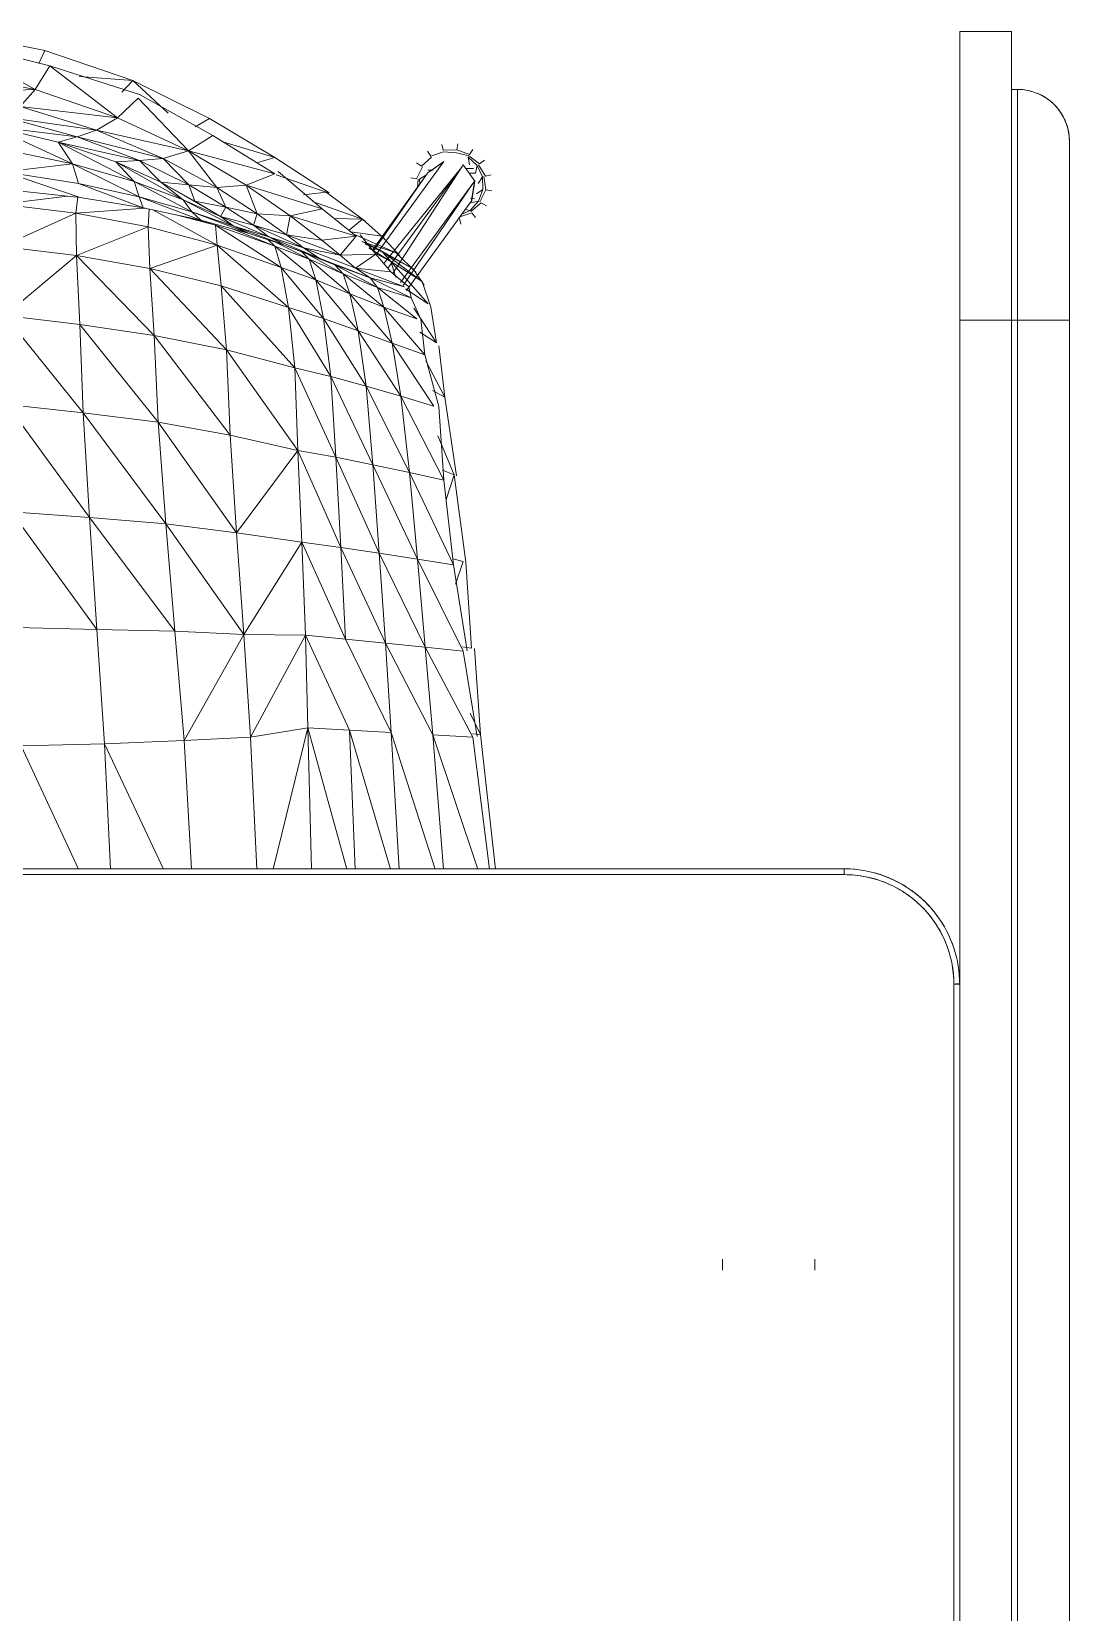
# Model space of a CAD drawing. Header units: millimetres. Extents: x 79795 to 317870, y -36033 to 97293.
# Drawn here: x 187669 to 188029, y 22296 to 22844 of the extents above; entities that cross this region are included whole.
import ezdxf

# ---------------------------------------------------------------- set-up
doc = ezdxf.new("R2010")
doc.units = ezdxf.units.MM
doc.header["$MEASUREMENT"] = 0
doc.layers.get('0').update_dxf_attribs({"linetype": 'CONTINUOUS'})
doc.layers.add('G-IMPT', color=8, linetype='CONTINUOUS', lineweight=9)

# ---------------------------------------------------------------- blocks, each defined once
blk = doc.blocks.new('OLA high stool - Kin high stool_dwg_KIN602 - GLIDES-V368-Level 4')
at = {"layer": 'G-IMPT'}
for p, q in [((-8.185, -7.701), (-8.306, -7.84)), ((-8.185, -7.701), (-8.229, -7.634)), ((-8.01, -7.636), (-8.175, -7.718)), ((-8.004, -7.676), (-8.062, -7.763)), ((-8.01, -7.636), (-8.025, -7.558)), ((-7.893, -7.648), (-8.007, -7.656)), ((-8.004, -7.676), (-7.936, -7.679)), ((-8.322, -7.828), (-8.389, -7.783)), ((-8.322, -7.828), (-8.38, -8.002)), ((-8.133, -7.86), (-8.13, -7.788)), ((-8.13, -7.788), (-8.122, -7.846)), ((-8.488, -8.199), (-8.407, -8.184)), ((-8.4, -7.998), (-8.48, -7.981)), ((-8.4, -7.998), (-8.407, -8.184)), ((-8.407, -8.184), (-8.342, -8.359)), ((-8.38, -8.002), (-8.367, -8.178)), ((-8.325, -8.349), (-8.367, -8.178)), ((-8.342, -8.359), (-8.413, -8.404)), ((-8.325, -8.349), (-8.215, -8.496)), ((-8.308, -8.338), (-8.203, -8.357)), ((-8.308, -8.338), (-8.192, -8.463)), ((-8.153, -8.41), (-8.15, -8.309)), ((-8.087, -8.441), (-8.088, -8.354)), ((-7.738, -8.426), (-7.744, -8.372)), ((-7.705, -8.482), (-7.58, -8.365)), ((-7.705, -8.482), (-7.684, -8.376)), ((-7.705, -8.482), (-7.684, -8.376)), ((-7.684, -8.516), (-7.564, -8.377)), ((-7.58, -8.365), (-7.593, -8.299)), ((-7.58, -8.365), (-7.593, -8.299)), ((-7.58, -8.365), (-7.528, -8.251)), ((-7.547, -8.389), (-7.493, -8.226)), ((-7.547, -8.389), (-7.483, -8.439)), ((-7.47, -8.219), (-7.392, -8.24)), ((-8.215, -8.496), (-8.264, -8.564)), ((-8.203, -8.48), (-8.046, -8.574)), ((-8.192, -8.463), (-8.087, -8.441)), ((-8.192, -8.463), (-8.087, -8.441)), ((-8.192, -8.463), (-8.036, -8.535)), ((-8.046, -8.574), (-8.066, -8.655)), ((-8.041, -8.554), (-7.859, -8.581)), ((-8.036, -8.535), (-7.948, -8.474)), ((-8.036, -8.535), (-7.948, -8.474)), ((-8.036, -8.535), (-7.866, -8.541)), ((-7.866, -8.541), (-7.806, -8.451)), ((-7.866, -8.541), (-7.806, -8.451)), ((-7.866, -8.541), (-7.705, -8.482)), ((-7.859, -8.581), (-7.695, -8.499)), ((-7.859, -8.581), (-7.848, -8.663)), ((-7.684, -8.516), (-7.643, -8.587))]:
    blk.add_line(p, q, dxfattribs=at)
blk = doc.blocks.new('OLA high stool - Kin high stool_dwg_KIN602 - FRAME-1332777-Level 4')
at = {"layer": 'G-IMPT'}
for p, q in [((0, 0.425), (1.269, 1.344)), ((0.191, 0.669), (1.214, 1.401)), ((0.191, 0.669), (1.227, 1.388)), ((1.391, 1.242), (0.082, 0.184)), ((0.082, 0.184), (1.455, 1.188)), ((1.531, 1.122), (0.082, 0.184)), ((0.302, 0.026), (1.651, 1.013)), ((0.302, 0.026), (1.689, 0.978)), ((0.566, 0.068), (1.757, 0.931)), ((0.191, 0.669), (0.155, 0.643)), ((0, 0.425), (0.155, 0.643)), ((0.156, 0.64), (0.031, 0.465)), ((0.082, 0.184), (0.046, 0.158)), ((0.046, 0.158), (0.266, 0)), ((0.266, 0), (0.53, 0.043)), ((0.266, 0), (0.302, 0.026)), ((0.529, 0.044), (0.272, 0.004)), ((0.566, 0.068), (0.53, 0.043))]:
    blk.add_line(p, q, dxfattribs=at)
blk = doc.blocks.new('OLA high stool - Kin high stool_dwg_KIN602 - SHELL-V380-Level 4')
at = {"layer": 'G-IMPT'}
for p, q in [((-9.228, -2.432), (-9.447, -1.28)), ((-9.179, -1.159), (-9.228, -2.432)), ((-9.761, -2.567), (-9.994, -1.391)), ((-9.554, -2.632), (-9.859, -1.407)), ((-9.228, -2.432), (-9.807, -1.398)), ((-8.509, -2.746), (-8.727, -1.831)), ((-8.727, -1.831), (-8.584, -3.006)), ((-8.217, -2.942), (-8.727, -1.831)), ((-8.851, -2.028), (-8.584, -3.006)), ((-8.851, -2.028), (-8.675, -3.27)), ((-8.418, -1.967), (-8.217, -2.942)), ((-8.217, -2.942), (-8.107, -2.015)), ((-7.948, -3.023), (-8.107, -2.015)), ((-7.755, -3.048), (-8.107, -2.015)), ((-7.755, -3.048), (-7.864, -2.026)), ((-7.666, -1.978), (-7.773, -2.877)), ((-7.666, -1.978), (-7.542, -2.989)), ((-7.086, -1.982), (-7.542, -2.989)), ((-7.086, -1.982), (-6.965, -2.996)), ((-6.965, -2.996), (-6.148, -2.021)), ((-6.024, -3.041), (-6.148, -2.021)), ((-4.821, -3.087), (-6.148, -2.021)), ((-3.394, -3.173), (-4.935, -2.053)), ((-4.935, -2.053), (-4.821, -3.087)), ((-1.867, -3.277), (-3.471, -2.11)), ((-3.471, -2.11), (-3.394, -3.173)), ((-8.996, -2.227), (-9.228, -2.432)), ((-8.996, -2.227), (-8.675, -3.27)), ((-8.996, -2.227), (-8.843, -3.556)), ((-1.894, -2.177), (-1.867, -3.277)), ((-0.279, -2.244), (-0.307, -3.381)), ((1.403, -3.026), (-0.279, -2.244)), ((-9.584, -2.486), (-9.761, -2.567)), ((-9.351, -3.765), (-9.761, -2.567)), ((-9.554, -2.632), (-9.228, -2.432)), ((-9.228, -2.432), (-8.843, -3.556)), ((-8.843, -3.556), (-9.554, -2.632)), ((-9.161, -3.857), (-9.554, -2.632)), ((-8.509, -2.746), (-8.584, -3.006)), ((-7.973, -3.786), (-8.509, -2.746)), ((-8.509, -2.746), (-8.242, -3.532)), ((-8.217, -2.942), (-8.509, -2.746)), ((-8.509, -2.746), (-8.261, -3.855)), ((-8.675, -3.27), (-8.584, -3.006)), ((-8.584, -3.006), (-8.261, -3.855)), ((-8.584, -3.006), (-8.288, -4.181)), ((-8.217, -2.942), (-7.948, -3.023)), ((-7.973, -3.786), (-8.217, -2.942)), ((-7.767, -3.85), (-8.217, -2.942)), ((-7.542, -2.989), (-7.766, -3.016)), ((-7.542, -2.989), (-7.611, -3.933)), ((-7.542, -2.989), (-7.356, -3.974)), ((-6.965, -2.996), (-7.542, -2.989)), ((-6.965, -2.996), (-7.356, -3.974)), ((-5.876, -4.055), (-6.965, -2.996)), ((-6.965, -2.996), (-6.789, -3.996)), ((-6.024, -3.041), (-6.965, -2.996)), ((-9.406, -3.035), (-9.351, -3.765)), ((-7.616, -3.908), (-7.948, -3.023)), ((-7.948, -3.023), (-7.767, -3.85)), ((-7.616, -3.908), (-7.755, -3.048)), ((-5.876, -4.055), (-6.024, -3.041)), ((-6.024, -3.041), (-4.821, -3.087)), ((-4.691, -4.11), (-6.024, -3.041)), ((-3.306, -4.215), (-4.821, -3.087)), ((-4.821, -3.087), (-4.691, -4.11)), ((-3.394, -3.173), (-4.821, -3.087)), ((-1.84, -4.34), (-3.394, -3.173)), ((-3.394, -3.173), (-3.306, -4.215)), ((-1.867, -3.277), (-3.394, -3.173)), ((-8.843, -3.556), (-8.675, -3.27)), ((-8.675, -3.27), (-8.288, -4.181)), ((-8.675, -3.27), (-8.392, -4.523)), ((-1.84, -4.34), (-1.867, -3.277)), ((-1.867, -3.277), (-0.307, -3.381)), ((-0.307, -3.381), (-0.351, -4.465)), ((-0.307, -3.381), (1.403, -3.459)), ((1.403, -4.185), (-0.307, -3.381)), ((-9.192, -3.616), (-9.351, -3.765)), ((-9.111, -3.837), (-8.843, -3.556)), ((-8.843, -3.556), (-8.392, -4.523)), ((-8.261, -3.855), (-8.242, -3.532)), ((-8.242, -3.532), (-7.973, -3.786)), ((-7.965, -4.146), (-8.242, -3.532)), ((-7.723, -4.452), (-8.242, -3.532)), ((-9.351, -3.765), (-8.835, -4.811)), ((-9.351, -3.765), (-8.906, -4.247)), ((-9.161, -3.857), (-8.6, -4.857)), ((-8.392, -4.523), (-9.111, -3.837)), ((-8.261, -3.855), (-8.288, -4.181)), ((-8.261, -3.855), (-7.965, -4.146)), ((-8.261, -3.855), (-7.928, -4.528)), ((-7.723, -4.452), (-7.973, -3.786)), ((-7.973, -3.786), (-7.767, -3.85)), ((-7.56, -4.571), (-7.973, -3.786)), ((-7.767, -3.85), (-7.616, -3.908)), ((-7.56, -4.571), (-7.767, -3.85)), ((-7.446, -4.693), (-7.767, -3.85)), ((-7.446, -4.693), (-7.616, -3.908)), ((-7.599, -3.989), (-7.356, -3.974)), ((-7.107, -4.917), (-7.588, -4.04)), ((-7.356, -3.974), (-6.789, -3.996)), ((-7.356, -3.974), (-7.107, -4.917)), ((-6.789, -3.996), (-7.107, -4.917)), ((-6.789, -3.996), (-5.876, -4.055)), ((-6.553, -4.971), (-6.789, -3.996)), ((-5.677, -5.041), (-6.789, -3.996)), ((-5.876, -4.055), (-4.691, -4.11)), ((-4.514, -5.093), (-5.876, -4.055)), ((-5.876, -4.055), (-5.677, -5.041)), ((-8.288, -4.181), (-8.392, -4.523)), ((-8.288, -4.181), (-7.928, -4.528)), ((-8.288, -4.181), (-7.891, -4.911)), ((-7.928, -4.528), (-7.965, -4.146)), ((-7.965, -4.146), (-7.723, -4.452)), ((-7.708, -4.611), (-7.965, -4.146)), ((-7.498, -4.96), (-7.965, -4.146)), ((-4.691, -4.11), (-3.306, -4.215)), ((-3.184, -5.181), (-4.691, -4.11)), ((-4.691, -4.11), (-4.514, -5.093)), ((-3.306, -4.215), (-1.84, -4.34)), ((-3.184, -5.181), (-3.306, -4.215)), ((-1.796, -5.28), (-3.306, -4.215)), ((-8.392, -4.523), (-8.6, -4.857)), ((-8.392, -4.523), (-7.891, -4.911)), ((-8.392, -4.523), (-7.926, -5.311)), ((-8.078, -5.701), (-8.392, -4.523)), ((-7.723, -4.452), (-7.56, -4.571)), ((-7.498, -4.96), (-7.723, -4.452)), ((-7.38, -5.117), (-7.723, -4.452)), ((-7.379, -4.891), (-7.518, -4.358)), ((-1.84, -4.34), (-0.351, -4.465)), ((-1.84, -4.34), (-1.796, -5.28)), ((-0.351, -4.465), (-1.796, -5.28)), ((-0.351, -4.465), (-0.398, -5.372)), ((1.403, -4.564), (-0.351, -4.465)), ((-8.835, -4.811), (-8.72, -4.618)), ((-7.891, -4.911), (-7.928, -4.528)), ((-7.623, -5.036), (-7.928, -4.528)), ((-7.928, -4.528), (-7.708, -4.611)), ((-7.623, -5.036), (-7.708, -4.611)), ((-7.498, -4.96), (-7.708, -4.611)), ((-7.365, -5.145), (-7.56, -4.571)), ((-7.265, -5.354), (-7.56, -4.571)), ((-7.446, -4.693), (-7.56, -4.571)), ((-7.379, -4.891), (-7.473, -4.568)), ((-7.265, -5.354), (-7.446, -4.693)), ((-8.835, -4.811), (-8.303, -5.701)), ((-8.6, -4.857), (-8.078, -5.701)), ((-7.926, -5.311), (-7.891, -4.911)), ((-7.533, -5.461), (-7.891, -4.911)), ((-7.891, -4.911), (-7.623, -5.036)), ((-7.092, -5.701), (-7.379, -4.891)), ((-6.802, -5.788), (-7.379, -4.891)), ((-7.107, -4.917), (-7.379, -4.891)), ((-6.802, -5.788), (-7.107, -4.917)), ((-6.258, -5.888), (-7.107, -4.917)), ((-6.553, -4.971), (-7.107, -4.917)), ((-8.515, -4.995), (-8.303, -5.701)), ((-7.623, -5.036), (-7.498, -4.96)), ((-7.533, -5.461), (-7.623, -5.036)), ((-7.623, -5.036), (-7.377, -5.411)), ((-7.377, -5.411), (-7.498, -4.96)), ((-7.498, -4.96), (-7.365, -5.145)), ((-7.498, -4.96), (-7.222, -5.62)), ((-7.365, -5.145), (-7.265, -5.354)), ((-7.104, -5.833), (-7.365, -5.145)), ((-7.365, -5.145), (-7.222, -5.62)), ((-7.092, -5.701), (-7.327, -5.127)), ((-5.433, -5.973), (-6.553, -4.971)), ((-6.553, -4.971), (-6.258, -5.888)), ((-5.677, -5.041), (-6.553, -4.971)), ((-5.433, -5.973), (-5.677, -5.041)), ((-5.677, -5.041), (-4.514, -5.093)), ((-4.306, -6.017), (-5.677, -5.041)), ((-4.514, -5.093), (-3.184, -5.181)), ((-4.514, -5.093), (-4.306, -6.017)), ((-8.078, -5.701), (-7.926, -5.311)), ((-7.926, -5.311), (-7.533, -5.461)), ((-7.926, -5.311), (-7.504, -5.91)), ((-7.602, -6.35), (-7.926, -5.311)), ((-7.104, -5.833), (-7.265, -5.354)), ((-3.184, -5.181), (-4.306, -6.017)), ((-3.184, -5.181), (-3.057, -6.07)), ((-1.796, -5.28), (-3.184, -5.181)), ((-1.796, -5.28), (-3.057, -6.07)), ((-1.786, -6.121), (-1.796, -5.28)), ((-0.398, -5.372), (-1.796, -5.28)), ((-0.398, -5.372), (-1.786, -6.121)), ((-0.398, -5.372), (-0.525, -6.154)), ((1.403, -5.456), (-0.398, -5.372)), ((-8.303, -5.701), (-8.228, -5.458)), ((-7.533, -5.461), (-7.377, -5.411)), ((-7.504, -5.91), (-7.533, -5.461)), ((-7.248, -5.861), (-7.533, -5.461)), ((-7.222, -5.62), (-7.377, -5.411)), ((-7.377, -5.411), (-7.071, -6.094)), ((-7.377, -5.411), (-7.248, -5.861)), ((-8.303, -5.701), (-7.822, -6.442)), ((-7.602, -6.35), (-8.113, -5.749)), ((-8.065, -5.719), (-7.829, -6.402)), ((-7.071, -6.094), (-7.222, -5.62)), ((-7.104, -5.833), (-7.222, -5.62)), ((-7.222, -5.62), (-6.931, -6.309)), ((-7.092, -5.701), (-7.178, -5.612)), ((-6.913, -6.172), (-7.141, -5.721)), ((-6.913, -6.172), (-7.092, -5.701)), ((-7.092, -5.701), (-6.802, -5.788)), ((-6.632, -6.261), (-7.092, -5.701)), ((-6.632, -6.261), (-6.802, -5.788)), ((-6.802, -5.788), (-6.258, -5.888)), ((-6.107, -6.368), (-6.802, -5.788)), ((1.403, -5.682), (-0.525, -6.154)), ((-7.504, -5.91), (-7.602, -6.35)), ((-7.504, -5.91), (-7.248, -5.861)), ((-7.23, -6.813), (-7.504, -5.91)), ((-7.176, -6.343), (-7.504, -5.91)), ((-7.176, -6.343), (-7.248, -5.861)), ((-7.248, -5.861), (-7.071, -6.094)), ((-7.248, -5.861), (-6.969, -6.594)), ((-6.931, -6.309), (-7.104, -5.833)), ((-6.839, -6.521), (-7.104, -5.833)), ((-6.258, -5.888), (-5.433, -5.973)), ((-5.315, -6.465), (-6.258, -5.888)), ((-6.258, -5.888), (-6.107, -6.368)), ((-5.433, -5.973), (-4.306, -6.017)), ((-5.315, -6.465), (-5.433, -5.973)), ((-4.213, -6.533), (-5.433, -5.973)), ((-2.981, -6.602), (-4.306, -6.017)), ((-4.306, -6.017), (-4.213, -6.533)), ((-3.057, -6.07), (-4.306, -6.017)), ((-7.791, -6.092), (-7.829, -6.402)), ((-7.701, -6.215), (-7.461, -6.9)), ((-6.969, -6.594), (-7.071, -6.094)), ((-7.071, -6.094), (-6.931, -6.309)), ((-6.793, -6.801), (-7.071, -6.094)), ((-7.019, -6.067), (-6.913, -6.172)), ((-6.714, -6.635), (-7.004, -6.109)), ((-6.839, -6.521), (-6.952, -6.25)), ((-6.714, -6.635), (-6.913, -6.172)), ((-6.913, -6.172), (-6.632, -6.261)), ((-6.444, -6.724), (-6.913, -6.172)), ((-1.731, -6.668), (-3.057, -6.07)), ((-3.057, -6.07), (-2.981, -6.602)), ((-1.786, -6.121), (-3.057, -6.07)), ((-1.731, -6.668), (-1.786, -6.121)), ((-0.525, -6.154), (-1.786, -6.121)), ((-1.786, -6.121), (-0.493, -6.722)), ((-0.525, -6.154), (1.403, -6.204)), ((1.404, -6.684), (-0.525, -6.154)), ((-0.525, -6.154), (-0.493, -6.722)), ((-7.435, -6.933), (-7.829, -6.402)), ((-7.23, -6.813), (-7.602, -6.35)), ((-7.23, -6.813), (-7.176, -6.343)), ((-6.969, -6.594), (-7.176, -6.343)), ((-6.662, -7.001), (-6.931, -6.309)), ((-6.839, -6.521), (-6.931, -6.309)), ((-6.444, -6.724), (-6.632, -6.261)), ((-6.632, -6.261), (-6.107, -6.368)), ((-5.94, -6.838), (-6.632, -6.261)), ((-5.185, -6.947), (-6.107, -6.368)), ((-6.107, -6.368), (-5.94, -6.838)), ((-5.315, -6.465), (-6.107, -6.368)), ((-5.185, -6.947), (-5.315, -6.465)), ((-5.315, -6.465), (-4.213, -6.533)), ((-4.111, -7.04), (-5.315, -6.465)), ((-7.461, -6.9), (-7.47, -6.514)), ((-6.969, -6.594), (-7.23, -6.813)), ((-6.985, -7.081), (-6.969, -6.594)), ((-6.793, -6.801), (-6.969, -6.594)), ((-6.662, -7.001), (-6.839, -6.521)), ((-6.839, -6.521), (-6.714, -6.635)), ((-6.529, -7.104), (-6.839, -6.521)), ((-6.259, -7.187), (-6.714, -6.635)), ((-6.714, -6.635), (-6.529, -7.104)), ((-6.444, -6.724), (-6.714, -6.635)), ((-2.904, -7.127), (-4.213, -6.533)), ((-4.213, -6.533), (-4.111, -7.04)), ((-2.981, -6.602), (-4.213, -6.533)), ((-2.981, -6.602), (-1.731, -6.668)), ((-1.677, -7.211), (-2.981, -6.602)), ((-2.981, -6.602), (-2.904, -7.127)), ((-1.677, -7.211), (-1.731, -6.668)), ((-0.461, -7.289), (-1.731, -6.668)), ((-7.461, -6.9), (-7.309, -6.714)), ((-7.287, -6.741), (-7.228, -7.164)), ((-7.257, -6.779), (-7.002, -7.356)), ((-6.985, -7.081), (-7.247, -6.867)), ((-7.028, -7.157), (-7.161, -6.888)), ((-6.793, -6.801), (-6.985, -7.081)), ((-6.741, -7.285), (-6.793, -6.801)), ((-6.538, -7.471), (-6.793, -6.801)), ((-6.662, -7.001), (-6.793, -6.801)), ((-6.259, -7.187), (-6.444, -6.724)), ((-5.769, -7.303), (-6.444, -6.724)), ((-5.94, -6.838), (-6.444, -6.724)), ((-5.047, -7.421), (-5.94, -6.838)), ((-5.94, -6.838), (-5.769, -7.303)), ((-5.185, -6.947), (-5.94, -6.838)), ((1.404, -7.281), (-0.493, -6.722)), ((-0.493, -6.722), (-0.461, -7.289)), ((1.404, -6.8), (-0.493, -6.722)), ((-7.461, -6.9), (-7.191, -7.198)), ((-7.15, -6.902), (-7.002, -7.356)), ((-7.15, -6.902), (-6.783, -7.59)), ((-7.15, -6.902), (-7.028, -7.157)), ((-7.12, -6.933), (-7.073, -7.046)), ((-7.072, -6.985), (-6.884, -7.283)), ((-6.884, -7.283), (-7.001, -7.063)), ((-6.741, -7.285), (-6.985, -7.081)), ((-6.538, -7.471), (-6.662, -7.001)), ((-6.386, -7.561), (-6.662, -7.001)), ((-6.529, -7.104), (-6.662, -7.001)), ((-6.386, -7.561), (-6.529, -7.104)), ((-6.103, -7.637), (-6.529, -7.104)), ((-6.259, -7.187), (-6.529, -7.104)), ((-5.047, -7.421), (-5.185, -6.947)), ((-4.005, -7.539), (-5.185, -6.947)), ((-4.111, -7.04), (-5.185, -6.947)), ((-2.824, -7.646), (-4.111, -7.04)), ((-4.111, -7.04), (-4.005, -7.539)), ((-2.904, -7.127), (-4.111, -7.04)), ((-6.962, -7.409), (-7.228, -7.164)), ((-7.028, -7.157), (-6.783, -7.59)), ((-6.884, -7.283), (-7.002, -7.179)), ((-6.981, -7.219), (-6.612, -7.712)), ((-6.612, -7.712), (-6.884, -7.283)), ((-6.884, -7.283), (-6.308, -7.795)), ((-6.884, -7.283), (-6.668, -7.352)), ((-6.54, -7.529), (-6.741, -7.285)), ((-6.103, -7.637), (-6.259, -7.187)), ((-5.61, -7.748), (-6.259, -7.187)), ((-5.769, -7.303), (-6.259, -7.187)), ((-4.91, -7.869), (-5.769, -7.303)), ((-5.769, -7.303), (-5.61, -7.748)), ((-5.047, -7.421), (-5.769, -7.303)), ((-1.622, -7.753), (-2.904, -7.127)), ((-2.904, -7.127), (-2.824, -7.646)), ((-1.677, -7.211), (-2.904, -7.127)), ((-0.428, -7.859), (-1.677, -7.211)), ((-1.677, -7.211), (-1.622, -7.753)), ((-0.461, -7.289), (-1.677, -7.211)), ((1.404, -7.887), (-0.461, -7.289)), ((1.404, -7.396), (-0.461, -7.289)), ((-6.74, -7.626), (-7.002, -7.356)), ((-6.386, -7.561), (-6.54, -7.529)), ((-6.512, -7.486), (-6.308, -7.795)), ((-4.91, -7.869), (-5.047, -7.421)), ((-3.9, -8.007), (-5.047, -7.421)), ((-4.005, -7.539), (-5.047, -7.421)), ((-4.005, -7.539), (-2.824, -7.646)), ((-2.748, -8.137), (-4.005, -7.539)), ((-4.005, -7.539), (-3.9, -8.007)), ((-6.56, -7.738), (-6.783, -7.59)), ((-6.26, -7.828), (-6.612, -7.712)), ((-6.095, -7.695), (-6.386, -7.561)), ((-6.246, -7.599), (-5.773, -7.908)), ((-5.61, -7.748), (-6.095, -7.695)), ((-5.773, -7.908), (-5.92, -7.678)), ((-4.908, -7.939), (-5.61, -7.748)), ((-1.571, -8.269), (-2.824, -7.646)), ((-2.824, -7.646), (-2.748, -8.137)), ((-1.622, -7.753), (-2.824, -7.646)), ((-0.397, -8.403), (-1.622, -7.753)), ((-1.622, -7.753), (-1.571, -8.269)), ((-0.428, -7.859), (-1.622, -7.753)), ((-5.773, -7.908), (-6.26, -7.828)), ((-5.733, -7.939), (-5.031, -8.022)), ((-5.528, -7.763), (-5.031, -8.022)), ((-5.126, -7.854), (-5.031, -8.022)), ((-3.9, -8.007), (-4.908, -7.939)), ((-4.505, -7.925), (-3.975, -8.149)), ((1.404, -8.471), (-0.428, -7.859)), ((-0.428, -7.859), (-0.397, -8.403)), ((1.404, -8.002), (-0.428, -7.859)), ((-3.961, -8.18), (-5.031, -8.022)), ((-3.975, -8.149), (-4.038, -7.988)), ((-3.975, -8.149), (-3.638, -8.037)), ((-3.975, -8.149), (-2.784, -8.306)), ((-3.9, -8.007), (-2.748, -8.137)), ((-2.792, -8.269), (-2.827, -8.128)), ((-2.792, -8.269), (-2.483, -8.167)), ((-2.748, -8.137), (-1.576, -8.326)), ((-2.784, -8.306), (-1.609, -8.385)), ((-1.628, -8.262), (-1.609, -8.385)), ((-1.571, -8.269), (-0.404, -8.462)), ((-0.723, -8.366), (-0.434, -8.506)), ((-0.434, -8.506), (-0.441, -8.398)), ((-0.397, -8.403), (1.404, -8.628)), ((-0.434, -8.506), (-1.605, -8.425)), ((-0.434, -8.506), (1.404, -8.713))]:
    blk.add_line(p, q, dxfattribs=at)

msp = doc.modelspace()

# ---------------------------------------------------------------- linework, layer by layer
at = {"layer": 'G-IMPT'}
for p, q in [((188008.63, 22843.53), (187990.63, 22843.53)), ((187990.63, 22843.53), (187990.63, 22743.53)), ((187990.63, 22743.53), (187990.63, 22843.53)), ((188008.63, 22743.53), (188008.63, 22843.53)), ((188008.63, 22843.53), (188008.63, 22743.53)), ((188010.63, 22823.53), (188008.63, 22823.53)), ((188010.63, 22823.53), (188010.63, 22743.53)), ((188010.63, 22743.53), (188010.63, 22823.53)), ((188028.63, 22743.53), (188010.63, 22743.53)), ((188010.63, 22743.53), (188028.63, 22743.53)), ((188028.63, 21563.53), (188028.63, 22743.53)), ((187950.63, 22553.53), (186630.63, 22553.53)), ((187950.63, 22551.53), (187950.63, 22553.53)), ((187950.63, 22553.53), (187950.63, 22551.53)), ((187988.63, 22513.53), (187990.63, 22513.53)), ((187990.63, 22513.53), (187988.63, 22513.53)), ((187989.34, 22513.69), (187990.63, 22513.69)), ((187990.63, 22513.69), (187989.34, 22513.69)), ((187908.5, 22418.31), (187908.5, 22414.53)), ((187940.5, 22414.53), (187940.5, 22418.31))]:
    msp.add_line(p, q, dxfattribs=at)
at = {"layer": 'G-IMPT', "flags": 128}
for points in [[(187990.63, 22843.53), (187995.13, 22843.53), (187999.63, 22843.53), (188004.13, 22843.53), (188008.63, 22843.53)], [(188008.63, 22843.53), (188004.13, 22843.53), (187999.63, 22843.53), (187995.13, 22843.53), (187990.63, 22843.53)], [(188010.63, 22823.53), (188010.13, 22823.53), (188009.63, 22823.53), (188009.13, 22823.53), (188008.63, 22823.53)], [(188008.63, 22823.53), (188009.13, 22823.53), (188009.63, 22823.53), (188010.13, 22823.53), (188010.63, 22823.53)], [(188010.63, 22823.53), (188010.13, 22823.53), (188009.63, 22823.53), (188009.13, 22823.53), (188008.63, 22823.53)], [(188008.63, 22823.53), (188009.13, 22823.53), (188009.63, 22823.53), (188010.13, 22823.53), (188010.63, 22823.53)], [(188013.5, 22823.3), (188014.2, 22823.17), (188014.91, 22823.01), (188015.6, 22822.83)], [(188018.29, 22821.81), (188018.94, 22821.49), (188019.57, 22821.15), (188020.19, 22820.78), (188020.79, 22820.38), (188021.38, 22819.96), (188021.95, 22819.52), (188022.5, 22819.06), (188023.03, 22818.57)], [(188024.5, 22817), (188024.95, 22816.43), (188025.37, 22815.85), (188025.77, 22815.25), (188026.15, 22814.64), (188026.5, 22814.01), (188026.83, 22813.37), (188027.13, 22812.71), (188027.4, 22812.05), (188027.65, 22811.37), (188027.87, 22810.69), (188028.06, 22809.99), (188028.23, 22809.29), (188028.37, 22808.59), (188028.47, 22807.87), (188028.55, 22807.16), (188028.6, 22806.44), (188028.63, 22805.72), (188028.63, 22805.53)], [(188028.63, 22796.4), (188028.63, 22797.65), (188028.63, 22798.82), (188028.63, 22799.9), (188028.63, 22800.88), (188028.63, 22801.78), (188028.63, 22802.37)], [(188028.63, 22787.37), (188028.63, 22802.37), (188028.63, 22801.54), (188028.63, 22800.62), (188028.63, 22799.6), (188028.63, 22798.5), (188028.63, 22797.31), (188028.63, 22796.4)], [(188028.63, 22787.37), (188028.63, 22763.07), (188028.63, 22765.41), (188028.63, 22767.71), (188028.63, 22769.97), (188028.63, 22772.19), (188028.63, 22774.37), (188028.63, 22775.91)], [(188028.63, 22775.91), (188028.63, 22773.77), (188028.63, 22771.58), (188028.63, 22769.34), (188028.63, 22767.25)], [(187990.63, 22743.53), (187995.13, 22743.53), (187999.63, 22743.53), (188004.13, 22743.53), (188008.63, 22743.53)], [(187990.63, 22743.53), (187990.63, 22448.53), (187990.63, 22153.53), (187990.63, 21858.53), (187990.63, 21563.53)], [(188008.63, 22743.53), (188004.13, 22743.53), (187999.63, 22743.53), (187995.13, 22743.53), (187990.63, 22743.53)], [(187990.63, 21563.53), (187990.63, 21858.53), (187990.63, 22153.53), (187990.63, 22448.53), (187990.63, 22743.53)], [(188010.63, 22743.53), (188010.13, 22743.53), (188009.63, 22743.53), (188009.13, 22743.53), (188008.63, 22743.53)], [(188008.63, 22743.53), (188009.13, 22743.53), (188009.63, 22743.53), (188010.13, 22743.53), (188010.63, 22743.53)], [(188008.63, 21563.53), (188008.63, 21858.53), (188008.63, 22153.53), (188008.63, 22448.53), (188008.63, 22743.53)], [(188008.63, 22743.53), (188008.63, 22448.53), (188008.63, 22153.53), (188008.63, 21858.53), (188008.63, 21563.53)], [(188010.63, 22743.53), (188010.63, 22448.53), (188010.63, 22153.53), (188010.63, 21858.53), (188010.63, 21563.53)], [(188010.63, 21563.53), (188010.63, 21858.53), (188010.63, 22153.53), (188010.63, 22448.53), (188010.63, 22743.53)], [(188028.63, 21563.53), (188028.63, 21858.53), (188028.63, 22153.53), (188028.63, 22448.53), (188028.63, 22743.53)], [(188028.63, 22743.53), (188028.63, 22448.53), (188028.63, 22153.53), (188028.63, 21858.53), (188028.63, 21563.53)], [(187950.63, 22553.53), (187620.63, 22553.53), (187290.63, 22553.53), (186960.63, 22553.53), (186630.63, 22553.53)], [(186630.63, 22553.53), (186960.63, 22553.53), (187290.63, 22553.53), (187620.63, 22553.53), (187950.63, 22553.53)], [(186630.63, 22551.53), (186960.63, 22551.53), (187290.63, 22551.53), (187620.63, 22551.53), (187950.63, 22551.53)], [(187950.63, 22551.53), (187620.63, 22551.53), (187290.63, 22551.53), (186960.63, 22551.53), (186630.63, 22551.53)], [(187990.63, 22513.53), (187990.6, 22515.13), (187990.5, 22516.72), (187990.34, 22518.32), (187990.12, 22519.9), (187989.83, 22521.47), (187989.48, 22523.03), (187989.07, 22524.58), (187988.6, 22526.11), (187988.06, 22527.62), (187987.47, 22529.1), (187986.82, 22530.56), (187986.11, 22532), (187985.34, 22533.4), (187984.52, 22534.77), (187983.64, 22536.11), (187982.71, 22537.41), (187981.73, 22538.68), (187980.7, 22539.9), (187979.62, 22541.08), (187978.5, 22542.22), (187977.33, 22543.31), (187976.11, 22544.36), (187974.86, 22545.35), (187973.57, 22546.29), (187972.24, 22547.19), (187970.88, 22548.02), (187969.48, 22548.8), (187968.05, 22549.53), (187966.6, 22550.2), (187965.12, 22550.81), (187963.62, 22551.36), (187962.1, 22551.85), (187960.55, 22552.28), (187959, 22552.64), (187957.43, 22552.94), (187955.84, 22553.18), (187954.25, 22553.36), (187952.66, 22553.48), (187951.06, 22553.52), (187950.63, 22553.53)], [(187988.63, 22513.53), (187988.63, 22333.53), (187988.63, 22153.53), (187988.63, 21973.53), (187988.63, 21793.53)], [(187988.63, 21793.53), (187988.63, 21973.53), (187988.63, 22153.53), (187988.63, 22333.53), (187988.63, 22513.53)]]:
    msp.add_lwpolyline(points, dxfattribs=at)
at = {"layer": 'G-IMPT'}
for centre, radius, start, end in [((188010.63, 22805.53), 18, 0, 90), ((188010.63, 22805.53), 18, 0, 90), ((188010.63, 22805.53), 18, 0, 67.5), ((188010.63, 22805.53), 18, 0, 67.5), ((187950.63, 22513.53), 40, 83.7631, 90), ((187950.63, 22513.53), 40, 83.7631, 90), ((187950.63, 22513.53), 40, 83.7631, 90), ((187950.63, 22513.53), 40, 83.7631, 90), ((187950.63, 22513.53), 40, 57.8392, 76.3861), ((187950.63, 22513.53), 40, 57.8392, 76.3861), ((187950.63, 22513.53), 40, 57.8392, 76.3861), ((187950.63, 22513.53), 40, 57.8392, 76.3861), ((187950.63, 22513.53), 40, 35.8072, 54.1928), ((187950.63, 22513.53), 40, 35.8072, 54.1928), ((187950.63, 22513.53), 40, 35.8072, 54.1928), ((187950.63, 22513.53), 40, 35.8072, 54.1928), ((187950.63, 22513.53), 40, 13.6139, 32.1608), ((187950.63, 22513.53), 40, 13.6139, 32.1608), ((187950.63, 22513.53), 40, 13.6139, 32.1608), ((187950.63, 22513.53), 40, 13.6139, 32.1608), ((187950.63, 22513.53), 40, 0, 6.2369), ((187950.63, 22513.53), 40, 0, 6.2369), ((187950.63, 22513.53), 40, 0, 6.2369), ((187950.63, 22513.53), 40, 0, 6.2369)]:
    msp.add_arc(centre, radius, start, end, dxfattribs=at)
for points in [[(188028.63, 22743.53), (188028.63, 22751.64), (188028.63, 22767.87), (188028.63, 22788.51), (188028.63, 22802.29), (188028.63, 22805.53), (188028.63, 22805.53)], [(188028.63, 22805.53), (188028.63, 22805.53), (188028.63, 22802.29), (188028.63, 22788.51), (188028.63, 22774.75), (188028.63, 22767.25)], [(188028.63, 22767.25), (188028.63, 22763.5), (188028.63, 22759.63), (188028.63, 22755.62)], [(188028.63, 22755.62), (188028.63, 22751.66), (188028.63, 22747.64), (188028.63, 22743.53)], [(187950.63, 22551.53), (187955.6, 22551.53), (187965.55, 22549.55), (187978.2, 22541.1), (187986.65, 22528.45), (187988.63, 22518.5), (187988.63, 22513.53)]]:
    msp.add_open_spline(points, degree=3, dxfattribs=at)
for points, knots in [([(188028.63, 22767.25), (188028.63, 22771), (188028.63, 22778.19), (188028.63, 22787.65), (188028.63, 22795.41), (188028.63, 22801.17), (188028.63, 22804.74), (188028.63, 22805.52), (188028.63, 22805.53)], [0.2500016, 0.2500016, 0.2500016, 0.2500016, 0.375, 0.5, 0.625, 0.75, 0.875, 1, 1, 1, 1]), ([(188028.63, 22805.53), (188028.63, 22805.52), (188028.63, 22804.74), (188028.63, 22801.17), (188028.63, 22795.41), (188028.63, 22787.65), (188028.63, 22778.19), (188028.63, 22771), (188028.63, 22767.25)], [0, 0, 0, 0, 0.125, 0.25, 0.375, 0.5, 0.625, 0.7499984, 0.7499984, 0.7499984, 0.7499984]), ([(187988.63, 22513.53), (187988.59, 22516.13), (187988.07, 22521.17), (187986.32, 22526.97), (187984.21, 22531.42), (187982.25, 22534.66), (187980, 22537.71), (187977.54, 22540.44), (187974.81, 22542.9), (187971.76, 22545.15), (187968.52, 22547.11), (187964.07, 22549.22), (187958.27, 22550.96), (187953.24, 22551.49), (187950.63, 22551.53)], [0, 0, 0, 0, 0.125, 0.25, 0.3125, 0.375, 0.4375, 0.5, 0.5625, 0.625, 0.6875, 0.75, 0.875, 1, 1, 1, 1])]:
    msp.add_open_spline(points, degree=3, knots=knots, dxfattribs=at)

# ---------------------------------------------------------------- block references
at = {"xscale": -25.4, "yscale": 25.4, "zscale": 25.4, "rotation": 90}
for name, p in [('OLA high stool - Kin high stool_dwg_KIN602 - SHELL-V380-Level 4', (187608.54, 22589.06)), ('OLA high stool - Kin high stool_dwg_KIN602 - GLIDES-V368-Level 4', (187608.54, 22589.06)), ('OLA high stool - Kin high stool_dwg_KIN602 - FRAME-1332777-Level 4', (187822.68, 22798.53))]:
    msp.add_blockref(name, p, dxfattribs=at)

doc.saveas('drawing.dxf')
